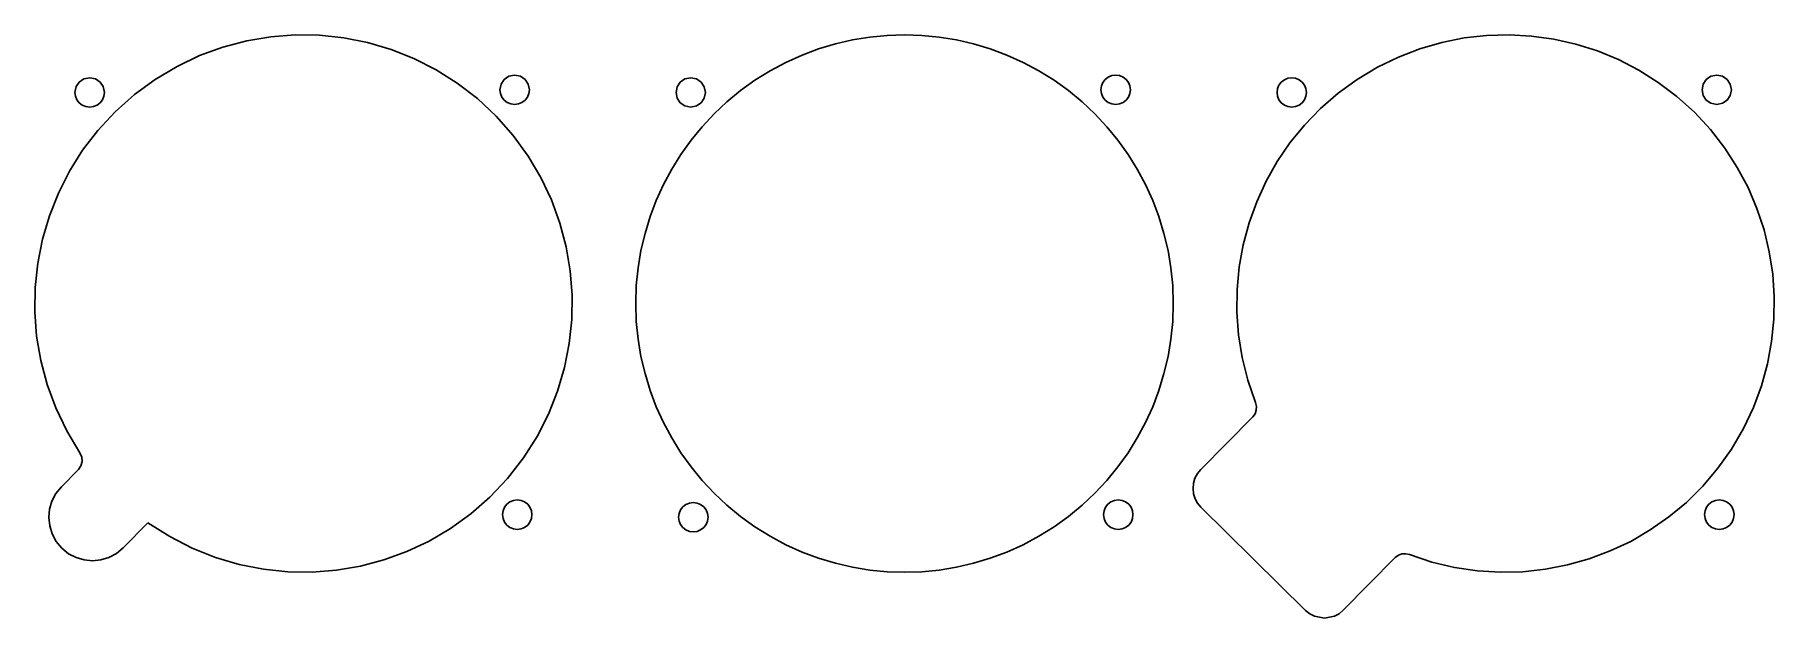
# Model space of a CAD drawing. Extents: x -99 to 162, y -126 to 298.
# Drawn here: x -98.6 to 161.9, y -126.3 to -38.9 of the extents above.
import ezdxf

# ---------------------------------------------------------------- set-up
doc = ezdxf.new("R2010")
doc.units = 0

msp = doc.modelspace()

# ---------------------------------------------------------------- linework, layer by layer
for p, q in [((-63.2091, -39.1871), (-59.5674, -38.9119)), ((-59.5674, -38.9119), (-55.9212, -38.9648)), ((-55.9212, -38.9648), (-52.2948, -39.3458)), ((29.0756, -38.9754), (26.4795, -39.2294)), ((31.6801, -38.8908), (29.0756, -38.9754)), ((34.2847, -38.9754), (31.6801, -38.8908)), ((36.8805, -39.2294), (34.2847, -38.9754)), ((115.489, -39.367), (118.853, -38.9887)), ((118.853, -38.9887), (122.226, -38.8934)), ((122.226, -38.8934), (125.591, -39.0813)), ((-73.8703, -42.0102), (-70.3844, -40.7349)), ((-70.3844, -40.7349), (-66.8228, -39.7956)), ((-66.8228, -39.7956), (-63.2091, -39.1871)), ((-52.2948, -39.3458), (-48.7118, -40.0523)), ((-48.7118, -40.0523), (-45.1961, -41.0868)), ((-45.1961, -41.0868), (-41.7716, -42.4441)), ((18.8268, -40.9968), (16.3493, -41.9255)), ((21.3466, -40.2401), (18.8268, -40.9968)), ((23.9004, -39.6501), (21.3466, -40.2401)), ((26.4795, -39.2294), (23.9004, -39.6501)), ((39.4596, -39.6501), (36.8805, -39.2294)), ((42.0134, -40.2401), (39.4596, -39.6501)), ((44.5333, -40.9968), (42.0134, -40.2401)), ((47.0108, -41.9255), (44.5333, -40.9968)), ((105.643, -42.2192), (108.865, -40.981)), ((108.865, -40.981), (112.153, -40.0311)), ((112.153, -40.0311), (115.489, -39.367)), ((125.591, -39.0813), (128.929, -39.5496)), ((128.929, -39.5496), (132.221, -40.2931)), ((132.221, -40.2931), (135.449, -41.317)), ((135.449, -41.317), (138.592, -42.6108)), ((-80.519, -45.5662), (-77.2564, -43.6189)), ((-77.2564, -43.6189), (-73.8703, -42.0102)), ((-41.7716, -42.4441), (-38.4619, -44.1242)), ((-38.4619, -44.1242), (-35.2914, -46.1245)), ((13.9226, -43.0209), (11.5551, -44.283)), ((16.3493, -41.9255), (13.9226, -43.0209)), ((49.4376, -43.0209), (47.0108, -41.9255)), ((51.8051, -44.283), (49.4376, -43.0209)), ((99.4694, -45.5741), (102.504, -43.7512)), ((102.504, -43.7512), (105.643, -42.2192)), ((138.592, -42.6108), (141.635, -44.1798)), ((141.635, -44.1798), (144.557, -46.0213)), ((-92.362, -46.6616), (-92.535, -47.5188)), ((-91.8905, -45.9631), (-92.362, -46.6616)), ((-91.1912, -45.4921), (-91.8905, -45.9631)), ((-90.335, -45.3175), (-91.1912, -45.4921)), ((-89.4785, -45.4921), (-90.335, -45.3175)), ((-88.7792, -45.9631), (-89.4785, -45.4921)), ((-88.3078, -46.6616), (-88.7792, -45.9631)), ((-88.135, -47.5188), (-88.3078, -46.6616)), ((-83.6342, -47.8495), (-80.519, -45.5662)), ((-35.2914, -46.1245), (-32.2836, -48.4449)), ((-28.7237, -46.27), (-28.8967, -47.1272)), ((-28.2522, -45.5715), (-28.7237, -46.27)), ((-27.5529, -45.0979), (-28.2522, -45.5715)), ((-26.6967, -44.9259), (-27.5529, -45.0979)), ((-25.8403, -45.0979), (-26.6967, -44.9259)), ((-25.141, -45.5715), (-25.8403, -45.0979)), ((-24.6696, -46.27), (-25.141, -45.5715)), ((-24.4967, -47.1272), (-24.6696, -46.27)), ((-2.36091, -46.6642), (-2.53515, -47.5188)), ((-1.88913, -45.9657), (-2.36091, -46.6642)), ((-1.19036, -45.4948), (-1.88913, -45.9657)), ((-0.33515, -45.3228), (-1.19036, -45.4948)), ((0.52005, -45.4948), (-0.33515, -45.3228)), ((1.21882, -45.9657), (0.52005, -45.4948)), ((1.6906, -46.6642), (1.21882, -45.9657)), ((1.86484, -47.5188), (1.6906, -46.6642)), ((9.27684, -45.7011), (7.1149, -47.2569)), ((11.5551, -44.283), (9.27684, -45.7011)), ((54.0831, -45.7011), (51.8051, -44.283)), ((56.2451, -47.2569), (54.0831, -45.7011)), ((61.1793, -46.5531), (61.1031, -47.1272)), ((61.3978, -46.0266), (61.1793, -46.5531)), ((61.7441, -45.5741), (61.3978, -46.0266)), ((62.2032, -45.2222), (61.7441, -45.5741)), ((62.7382, -45), (62.2032, -45.2222)), ((63.3031, -44.9259), (62.7382, -45)), ((63.868, -45), (63.3031, -44.9259)), ((64.4032, -45.2222), (63.868, -45)), ((64.8623, -45.5741), (64.4032, -45.2222)), ((65.2083, -46.0266), (64.8623, -45.5741)), ((65.4269, -46.5531), (65.2083, -46.0266)), ((65.5031, -47.1272), (65.4269, -46.5531)), ((87.7593, -46.4182), (87.5407, -46.9447)), ((88.1056, -45.9657), (87.7593, -46.4182)), ((88.5647, -45.6138), (88.1056, -45.9657)), ((89.0996, -45.3916), (88.5647, -45.6138)), ((89.6645, -45.3175), (89.0996, -45.3916)), ((90.2294, -45.3916), (89.6645, -45.3175)), ((90.7647, -45.6138), (90.2294, -45.3916)), ((91.2237, -45.9657), (90.7647, -45.6138)), ((91.5698, -46.4182), (91.2237, -45.9657)), ((91.7883, -46.9447), (91.5698, -46.4182)), ((96.6048, -47.6538), (99.4694, -45.5741)), ((144.557, -46.0213), (147.339, -48.13)), ((151.276, -46.27), (151.103, -47.1272)), ((151.747, -45.5715), (151.276, -46.27)), ((152.446, -45.0979), (151.747, -45.5715)), ((153.303, -44.9259), (152.446, -45.0979)), ((154.159, -45.0979), (153.303, -44.9259)), ((154.858, -45.5715), (154.159, -45.0979)), ((155.33, -46.27), (154.858, -45.5715)), ((155.503, -47.1272), (155.33, -46.27)), ((-92.535, -47.5188), (-92.4588, -48.093)), ((-92.4588, -48.093), (-92.2402, -48.6195)), ((-92.2402, -48.6195), (-91.8939, -49.0719)), ((-91.8939, -49.0719), (-91.4349, -49.4238)), ((-91.4349, -49.4238), (-90.8996, -49.6434)), ((-89.7701, -49.6434), (-89.2349, -49.4238)), ((-89.2349, -49.4238), (-88.7758, -49.0719)), ((-88.7758, -49.0719), (-88.4297, -48.6195)), ((-88.4297, -48.6195), (-88.2109, -48.093)), ((-88.2109, -48.093), (-88.135, -47.5188)), ((-88.135, -47.5188), (-88.135, -47.5188)), ((-86.5186, -50.4186), (-83.6342, -47.8495)), ((-32.2836, -48.4449), (-29.4624, -51.0827)), ((-28.8967, -47.1272), (-28.8205, -47.7014)), ((-28.8205, -47.7014), (-28.602, -48.2253)), ((-28.602, -48.2253), (-28.2556, -48.6777)), ((-28.2556, -48.6777), (-27.7966, -49.0322)), ((-27.7966, -49.0322), (-27.2616, -49.2518)), ((-27.2616, -49.2518), (-26.6967, -49.3259)), ((-26.6967, -49.3259), (-26.1319, -49.2518)), ((-26.1319, -49.2518), (-25.5967, -49.0322)), ((-25.5967, -49.0322), (-25.1376, -48.6777)), ((-25.1376, -48.6777), (-24.7914, -48.2253)), ((-24.7914, -48.2253), (-24.5728, -47.7014)), ((-24.5728, -47.7014), (-24.4967, -47.1272)), ((-24.4967, -47.1272), (-24.4967, -47.1272)), ((-2.53515, -47.5188), (-2.36091, -48.3734)), ((-2.36091, -48.3734), (-1.88913, -49.0719)), ((-1.88913, -49.0719), (-1.19036, -49.5402)), ((0.52005, -49.5402), (1.21882, -49.0719)), ((1.21882, -49.0719), (1.6906, -48.3734)), ((1.6906, -48.3734), (1.86484, -47.5188)), ((1.86484, -47.5188), (1.86484, -47.5188)), ((5.07348, -48.9396), (3.15682, -50.7414)), ((7.1149, -47.2569), (5.07348, -48.9396)), ((58.2866, -48.9396), (56.2451, -47.2569)), ((60.2032, -50.7414), (58.2866, -48.9396)), ((61.1031, -47.1272), (61.1793, -47.7014)), ((61.1793, -47.7014), (61.3978, -48.2253)), ((61.3978, -48.2253), (61.7441, -48.6777)), ((61.7441, -48.6777), (62.2032, -49.0322)), ((62.2032, -49.0322), (62.7382, -49.2518)), ((62.7382, -49.2518), (63.3031, -49.3259)), ((63.3031, -49.3259), (63.868, -49.2518)), ((63.868, -49.2518), (64.4032, -49.0322)), ((64.4032, -49.0322), (64.8623, -48.6777)), ((64.8623, -48.6777), (65.2083, -48.2253)), ((65.2083, -48.2253), (65.4269, -47.7014)), ((65.4269, -47.7014), (65.5031, -47.1272)), ((65.5031, -47.1272), (65.5031, -47.1272)), ((87.5407, -46.9447), (87.4645, -47.5188)), ((87.4645, -47.5188), (87.5407, -48.093)), ((87.5407, -48.093), (87.7593, -48.6195)), ((87.7593, -48.6195), (88.1056, -49.0719)), ((88.1056, -49.0719), (88.5647, -49.4238)), ((88.5647, -49.4238), (89.0996, -49.6434)), ((90.2294, -49.6434), (90.7647, -49.4238)), ((90.7647, -49.4238), (91.2237, -49.0719)), ((91.2237, -49.0719), (91.5698, -48.6195)), ((91.5698, -48.6195), (91.7883, -48.093)), ((91.8645, -47.5188), (91.7883, -46.9447)), ((91.7883, -48.093), (91.8645, -47.5188)), ((91.8645, -47.5188), (91.8645, -47.5188)), ((93.9693, -49.945), (96.6048, -47.6538)), ((147.339, -48.13), (149.964, -50.506)), ((151.103, -47.1272), (151.276, -47.9818)), ((151.276, -47.9818), (151.747, -48.683)), ((151.747, -48.683), (152.446, -49.1539)), ((152.446, -49.1539), (153.303, -49.3259)), ((153.303, -49.3259), (154.159, -49.1539)), ((154.159, -49.1539), (154.858, -48.683)), ((154.858, -48.683), (155.33, -47.9818)), ((155.33, -47.9818), (155.503, -47.1272)), ((155.503, -47.1272), (155.503, -47.1272)), ((-90.8996, -49.6434), (-90.335, -49.7175)), ((-90.335, -49.7175), (-89.7701, -49.6434)), ((-89.1034, -53.2021), (-86.5186, -50.4186)), ((-29.4624, -51.0827), (-26.9039, -53.9773)), ((-1.19036, -49.5402), (-0.33515, -49.7149)), ((-0.33515, -49.7149), (0.52005, -49.5402)), ((3.15682, -50.7414), (1.36919, -52.657)), ((61.9907, -52.657), (60.2032, -50.7414)), ((89.0996, -49.6434), (89.6645, -49.7175)), ((89.6645, -49.7175), (90.2294, -49.6434)), ((91.5682, -52.4242), (93.9693, -49.945)), ((149.964, -50.506), (152.372, -53.0989)), ((-91.3846, -56.1786), (-89.1034, -53.2021)), ((-26.9039, -53.9773), (-24.6686, -57.0491)), ((-0.28521, -54.6811), (-1.80214, -56.803)), ((1.36919, -52.657), (-0.28521, -54.6811)), ((63.6452, -54.6811), (61.9907, -52.657)), ((65.1623, -56.803), (63.6452, -54.6811)), ((89.4076, -55.0806), (91.5682, -52.4242)), ((152.372, -53.0989), (154.515, -55.8558)), ((-93.3589, -59.3192), (-91.3846, -56.1786)), ((-24.6686, -57.0491), (-22.7574, -60.2744)), ((-1.80214, -56.803), (-3.17735, -59.0176)), ((66.5373, -59.0176), (65.1623, -56.803)), ((87.4928, -57.8905), (89.4076, -55.0806)), ((154.515, -55.8558), (156.391, -58.7557)), ((-95.0223, -62.608), (-93.3589, -59.3192)), ((-3.17735, -59.0176), (-4.40666, -61.3142)), ((67.7666, -61.3142), (66.5373, -59.0176)), ((85.8297, -60.8379), (87.4928, -57.8905)), ((156.391, -58.7557), (157.997, -61.7772)), ((-22.7574, -60.2744), (-21.1712, -63.6293)), ((-4.40666, -61.3142), (-5.48576, -63.6901)), ((68.8458, -63.6901), (67.7666, -61.3142)), ((84.4234, -63.9071), (85.8297, -60.8379)), ((157.997, -61.7772), (159.332, -64.9046)), ((-96.3714, -66.0132), (-95.0223, -62.608)), ((-21.1712, -63.6293), (-19.9106, -67.09)), ((-5.48576, -63.6901), (-6.41048, -66.1322)), ((69.7705, -66.1322), (68.8458, -63.6901)), ((83.2801, -67.0768), (84.4234, -63.9071)), ((159.332, -64.9046), (160.393, -68.1192)), ((-97.4028, -69.5189), (-96.3714, -66.0132)), ((-19.9106, -67.09), (-18.9763, -70.6354)), ((-6.41048, -66.1322), (-7.17655, -68.6405)), ((70.5365, -68.6405), (69.7705, -66.1322)), ((82.4049, -70.3312), (83.2801, -67.0768)), ((-98.1127, -73.0934), (-97.4028, -69.5189)), ((-7.17655, -68.6405), (-7.77975, -71.2016)), ((71.1398, -71.2016), (70.5365, -68.6405)), ((160.393, -68.1192), (161.179, -71.4027)), ((-18.9763, -70.6354), (-18.3691, -74.2364)), ((-7.77975, -71.2016), (-8.21586, -73.8104)), ((71.5761, -73.8104), (71.1398, -71.2016)), ((81.8038, -73.6543), (82.4049, -70.3312)), ((161.179, -71.4027), (161.687, -74.7338)), ((-98.4974, -76.7208), (-98.1127, -73.0934)), ((-18.3691, -74.2364), (-18.0898, -77.8718)), ((-8.21586, -73.8104), (-8.48063, -76.4589)), ((71.8406, -76.4589), (71.5761, -73.8104)), ((81.4823, -77.0225), (81.8038, -73.6543)), ((161.687, -74.7338), (161.916, -78.0967)), ((-98.5535, -80.3721), (-98.4974, -76.7208)), ((-18.0898, -77.8718), (-18.1391, -81.5177)), ((-8.48063, -76.4589), (-8.56982, -79.1418)), ((71.9298, -79.1418), (71.8406, -76.4589)), ((81.4458, -80.4224), (81.4823, -77.0225)), ((161.916, -78.0967), (161.864, -81.4728)), ((-98.2772, -84.026), (-98.5535, -80.3721)), ((-8.56982, -79.1418), (-8.48063, -81.8246)), ((71.8406, -81.8246), (71.9298, -79.1418)), ((71.9298, -79.1418), (71.9298, -79.1418)), ((81.7001, -83.8381), (81.4458, -80.4224)), ((-18.1391, -81.5177), (-18.5178, -85.1505)), ((-8.48063, -81.8246), (-8.21586, -84.4731)), ((71.5761, -84.4731), (71.8406, -81.8246)), ((161.864, -81.4728), (161.527, -84.8409)), ((-97.6655, -87.6587), (-98.2772, -84.026)), ((-18.5178, -85.1505), (-19.2267, -88.7461)), ((-8.21586, -84.4731), (-7.77975, -87.0819)), ((71.1398, -87.0819), (71.5761, -84.4731)), ((82.2507, -87.246), (81.7001, -83.8381)), ((161.527, -84.8409), (160.905, -88.1826)), ((-96.7141, -91.2464), (-97.6655, -87.6587)), ((-7.77975, -87.0819), (-7.17655, -89.6431)), ((70.5365, -89.6431), (71.1398, -87.0819)), ((83.1031, -90.63), (82.2507, -87.246)), ((160.905, -88.1826), (159.995, -91.4819)), ((-19.2267, -88.7461), (-20.2664, -92.2783)), ((-7.17655, -89.6431), (-6.41048, -92.1487)), ((69.7705, -92.1487), (70.5365, -89.6431)), ((84.2633, -93.9769), (83.1031, -90.63)), ((-95.4197, -94.7654), (-96.7141, -91.2464)), ((-20.2664, -92.2783), (-21.6378, -95.7285)), ((-6.41048, -92.1487), (-5.48576, -94.5934)), ((68.8458, -94.5934), (69.7705, -92.1487)), ((159.995, -91.4819), (158.796, -94.7204)), ((-93.7788, -98.1918), (-95.4197, -94.7654)), ((-21.6378, -95.7285), (-23.3416, -99.0675)), ((-5.48576, -94.5934), (-4.40663, -96.9694)), ((67.7669, -96.9694), (68.8458, -94.5934)), ((76.0377, -104.005), (83.827, -96.1174)), ((83.827, -96.1174), (84.1715, -95.6491)), ((84.1715, -95.6491), (84.3639, -95.112)), ((84.3969, -94.5432), (84.2633, -93.9769)), ((84.3639, -95.112), (84.3969, -94.5432)), ((158.796, -94.7204), (157.304, -97.8769)), ((-91.7875, -101.502), (-93.7788, -98.1918)), ((-4.40663, -96.9694), (-3.17735, -99.266)), ((66.5373, -99.266), (67.7669, -96.9694)), ((157.304, -97.8769), (155.519, -100.935)), ((-91.5089, -102.131), (-91.7875, -101.502)), ((-23.3416, -99.0675), (-25.3785, -102.274)), ((-3.17735, -99.266), (-1.80213, -101.481)), ((-1.80213, -101.481), (-0.28519, -103.602)), ((63.6452, -103.602), (65.1623, -101.481)), ((65.1623, -101.481), (66.5373, -99.266)), ((155.519, -100.935), (153.474, -103.825)), ((-94.567, -106.59), (-92.0275, -104.018)), ((-92.0275, -104.018), (-91.6346, -103.452)), ((-92.0275, -104.018), (-92.0275, -104.018)), ((-91.6346, -103.452), (-91.4597, -102.803)), ((-91.4597, -102.803), (-91.5089, -102.131)), ((-25.3785, -102.274), (-27.7492, -105.325)), ((-0.28519, -103.602), (1.36921, -105.624)), ((61.991, -105.624), (63.6452, -103.602)), ((75.5419, -104.616), (76.0377, -104.005)), ((153.474, -103.825), (151.217, -106.489)), ((-95.3938, -107.614), (-94.567, -106.59)), ((-27.7492, -105.325), (-30.3985, -108.135)), ((1.36921, -105.624), (3.15685, -107.542)), ((60.2032, -107.542), (61.991, -105.624)), ((74.8836, -106.841), (74.9564, -106.055)), ((74.9564, -106.055), (75.1786, -105.306)), ((75.1786, -105.306), (75.5419, -104.616)), ((151.217, -106.489), (148.765, -108.921)), ((-96.3312, -109.955), (-95.9817, -108.749)), ((-95.9817, -108.749), (-95.3938, -107.614)), ((-30.3985, -108.135), (-33.2538, -110.64)), ((-27.8635, -109.212), (-28.2098, -109.664)), ((-27.4044, -108.86), (-27.8635, -109.212)), ((-26.8695, -108.637), (-27.4044, -108.86)), ((-26.3046, -108.563), (-26.8695, -108.637)), ((-25.7398, -108.637), (-26.3046, -108.563)), ((-25.2046, -108.86), (-25.7398, -108.637)), ((-24.7455, -109.212), (-25.2046, -108.86)), ((-24.3993, -109.664), (-24.7455, -109.212)), ((-1.04299, -109.251), (-1.50203, -109.603)), ((-0.5078, -109.029), (-1.04299, -109.251)), ((0.05701, -108.958), (-0.5078, -109.029)), ((0.62182, -109.029), (0.05701, -108.958)), ((1.15701, -109.251), (0.62182, -109.029)), ((1.61605, -109.603), (1.15701, -109.251)), ((3.15685, -107.542), (5.07348, -109.344)), ((5.07348, -109.344), (7.1149, -111.027)), ((56.2451, -111.027), (58.2866, -109.344)), ((58.2866, -109.344), (60.2032, -107.542)), ((62.1363, -109.212), (61.7899, -109.664)), ((62.5953, -108.86), (62.1363, -109.212)), ((63.1303, -108.637), (62.5953, -108.86)), ((63.6952, -108.563), (63.1303, -108.637)), ((64.2601, -108.637), (63.6952, -108.563)), ((64.7953, -108.86), (64.2601, -108.637)), ((65.2544, -109.212), (64.7953, -108.86)), ((65.6004, -109.664), (65.2544, -109.212)), ((74.9659, -107.624), (74.8836, -106.841)), ((75.1974, -108.37), (74.9659, -107.624)), ((75.5694, -109.056), (75.1974, -108.37)), ((76.0726, -109.661), (75.5694, -109.056)), ((148.765, -108.921), (146.137, -111.114)), ((152.136, -109.212), (151.79, -109.664)), ((152.595, -108.86), (152.136, -109.212)), ((153.13, -108.637), (152.595, -108.86)), ((153.695, -108.563), (153.13, -108.637)), ((154.26, -108.637), (153.695, -108.563)), ((154.795, -108.86), (154.26, -108.637)), ((155.254, -109.212), (154.795, -108.86)), ((155.6, -109.664), (155.254, -109.212)), ((-96.4426, -111.196), (-96.3312, -109.955)), ((-96.3161, -112.437), (-96.4426, -111.196)), ((-81.609, -111.969), (-85.3185, -115.726)), ((-78.356, -114.054), (-81.609, -111.969)), ((-33.2538, -110.64), (-36.2918, -112.839)), ((-28.4284, -110.191), (-28.5046, -110.765)), ((-28.5046, -110.765), (-28.4284, -111.339)), ((-28.2098, -109.664), (-28.4284, -110.191)), ((-28.4284, -111.339), (-28.2098, -111.865)), ((-28.2098, -111.865), (-27.8635, -112.318)), ((-24.7455, -112.318), (-24.3993, -111.865)), ((-24.1807, -110.191), (-24.3993, -109.664)), ((-24.3993, -111.865), (-24.1807, -111.339)), ((-24.1046, -110.765), (-24.1807, -110.191)), ((-24.1807, -111.339), (-24.1046, -110.765)), ((-24.1046, -110.765), (-24.1046, -110.765)), ((-2.06683, -110.582), (-2.14299, -111.156)), ((-2.14299, -111.156), (-2.06683, -111.73)), ((-1.84824, -110.056), (-2.06683, -110.582)), ((-2.06683, -111.73), (-1.84824, -112.257)), ((-1.50203, -109.603), (-1.84824, -110.056)), ((1.96226, -110.056), (1.61605, -109.603)), ((2.18085, -110.582), (1.96226, -110.056)), ((1.96226, -112.257), (2.18085, -111.73)), ((2.25701, -111.156), (2.18085, -110.582)), ((2.18085, -111.73), (2.25701, -111.156)), ((2.25701, -111.156), (2.25701, -111.156)), ((7.1149, -111.027), (9.27686, -112.58)), ((54.0831, -112.58), (56.2451, -111.027)), ((61.5714, -110.191), (61.4952, -110.765)), ((61.4952, -110.765), (61.5714, -111.339)), ((61.7899, -109.664), (61.5714, -110.191)), ((61.5714, -111.339), (61.7899, -111.865)), ((61.7899, -111.865), (62.1363, -112.318)), ((65.2544, -112.318), (65.6004, -111.865)), ((65.819, -110.191), (65.6004, -109.664)), ((65.6004, -111.865), (65.819, -111.339)), ((65.8952, -110.765), (65.819, -110.191)), ((65.819, -111.339), (65.8952, -110.765)), ((65.8952, -110.765), (65.8952, -110.765)), ((91.7246, -125.121), (76.0726, -109.661)), ((146.137, -111.114), (143.351, -113.061)), ((151.571, -110.191), (151.495, -110.765)), ((151.495, -110.765), (151.571, -111.339)), ((151.79, -109.664), (151.571, -110.191)), ((151.571, -111.339), (151.79, -111.865)), ((151.79, -111.865), (152.136, -112.318)), ((155.254, -112.318), (155.6, -111.865)), ((155.819, -110.191), (155.6, -109.664)), ((155.6, -111.865), (155.819, -111.339)), ((155.895, -110.765), (155.819, -110.191)), ((155.819, -111.339), (155.895, -110.765)), ((155.895, -110.765), (155.895, -110.765)), ((-95.9518, -113.638), (-96.3161, -112.437)), ((-95.3499, -114.765), (-95.9518, -113.638)), ((-74.9773, -115.789), (-78.356, -114.054)), ((-36.2918, -112.839), (-39.4887, -114.723)), ((-27.8635, -112.318), (-27.4044, -112.67)), ((-27.4044, -112.67), (-26.8695, -112.892)), ((-26.8695, -112.892), (-26.3046, -112.963)), ((-26.3046, -112.963), (-25.7398, -112.892)), ((-25.7398, -112.892), (-25.2046, -112.67)), ((-25.2046, -112.67), (-24.7455, -112.318)), ((-1.84824, -112.257), (-1.50203, -112.709)), ((-1.50203, -112.709), (-1.04299, -113.061)), ((-1.04299, -113.061), (-0.5078, -113.284)), ((-0.5078, -113.284), (0.05701, -113.358)), ((0.05701, -113.358), (0.62182, -113.284)), ((0.62182, -113.284), (1.15701, -113.061)), ((1.15701, -113.061), (1.61605, -112.709)), ((1.61605, -112.709), (1.96226, -112.257)), ((9.27686, -112.58), (11.5551, -113.998)), ((11.5551, -113.998), (13.9226, -115.263)), ((49.4376, -115.263), (51.8051, -113.998)), ((51.8051, -113.998), (54.0831, -112.58)), ((62.1363, -112.318), (62.5953, -112.67)), ((62.5953, -112.67), (63.1303, -112.892)), ((63.1303, -112.892), (63.6952, -112.963)), ((63.6952, -112.963), (64.2601, -112.892)), ((64.2601, -112.892), (64.7953, -112.67)), ((64.7953, -112.67), (65.2544, -112.318)), ((143.351, -113.061), (140.423, -114.763)), ((152.136, -112.318), (152.595, -112.67)), ((152.595, -112.67), (153.13, -112.892)), ((153.13, -112.892), (153.695, -112.963)), ((153.695, -112.963), (154.26, -112.892)), ((154.26, -112.892), (154.795, -112.67)), ((154.795, -112.67), (155.254, -112.318)), ((-94.5106, -115.781), (-95.3499, -114.765)), ((-93.4859, -116.607), (-94.5106, -115.781)), ((-92.3516, -117.194), (-93.4859, -116.607)), ((-91.1451, -117.546), (-92.3516, -117.194)), ((-87.4598, -117.165), (-88.6623, -117.53)), ((-86.3329, -116.564), (-87.4598, -117.165)), ((-85.3185, -115.726), (-86.3329, -116.564)), ((-71.4964, -117.181), (-74.9773, -115.789)), ((-67.937, -118.234), (-71.4964, -117.181)), ((-42.8209, -116.295), (-46.2645, -117.546)), ((-39.4887, -114.723), (-42.8209, -116.295)), ((13.9226, -115.263), (16.3493, -116.358)), ((16.3493, -116.358), (18.8268, -117.284)), ((44.5333, -117.284), (47.0108, -116.358)), ((47.0108, -116.358), (49.4376, -115.263)), ((105.171, -117.199), (97.3814, -125.087)), ((105.636, -116.85), (105.171, -117.199)), ((106.171, -116.652), (105.636, -116.85)), ((106.74, -116.612), (106.171, -116.652)), ((107.308, -116.736), (106.74, -116.612)), ((110.667, -117.856), (107.308, -116.736)), ((107.308, -116.736), (107.308, -116.736)), ((137.373, -116.205), (134.217, -117.387)), ((140.423, -114.763), (137.373, -116.205)), ((-89.9029, -117.657), (-91.1451, -117.546)), ((-88.6623, -117.53), (-89.9029, -117.657)), ((-64.323, -118.946), (-67.937, -118.234)), ((-60.6784, -119.327), (-64.323, -118.946)), ((-57.0264, -119.372), (-60.6784, -119.327)), ((-53.3907, -119.089), (-57.0264, -119.372)), ((-49.7956, -118.48), (-53.3907, -119.089)), ((-46.2645, -117.546), (-49.7956, -118.48)), ((18.8268, -117.284), (21.3467, -118.043)), ((21.3467, -118.043), (23.9004, -118.633)), ((23.9004, -118.633), (26.4795, -119.054)), ((26.4795, -119.054), (29.0756, -119.308)), ((29.0756, -119.308), (31.6801, -119.39)), ((31.6801, -119.39), (34.2847, -119.308)), ((34.2847, -119.308), (36.8805, -119.054)), ((36.8805, -119.054), (39.4596, -118.633)), ((39.4596, -118.633), (42.0134, -118.043)), ((42.0134, -118.043), (44.5333, -117.284)), ((114.063, -118.668), (110.667, -117.856)), ((117.478, -119.176), (114.063, -118.668)), ((120.894, -119.387), (117.478, -119.176)), ((124.294, -119.308), (120.894, -119.387)), ((127.659, -118.946), (124.294, -119.308)), ((130.973, -118.303), (127.659, -118.946)), ((134.217, -117.387), (130.973, -118.303)), ((92.3553, -125.629), (91.7246, -125.121)), ((93.0533, -125.991), (92.3553, -125.629)), ((94.5601, -126.275), (93.0533, -125.991)), ((96.0635, -125.973), (94.5601, -126.275)), ((96.7569, -125.603), (96.0635, -125.973)), ((97.3814, -125.087), (96.7569, -125.603))]:
    msp.add_line(p, q)

doc.saveas('drawing.dxf')
